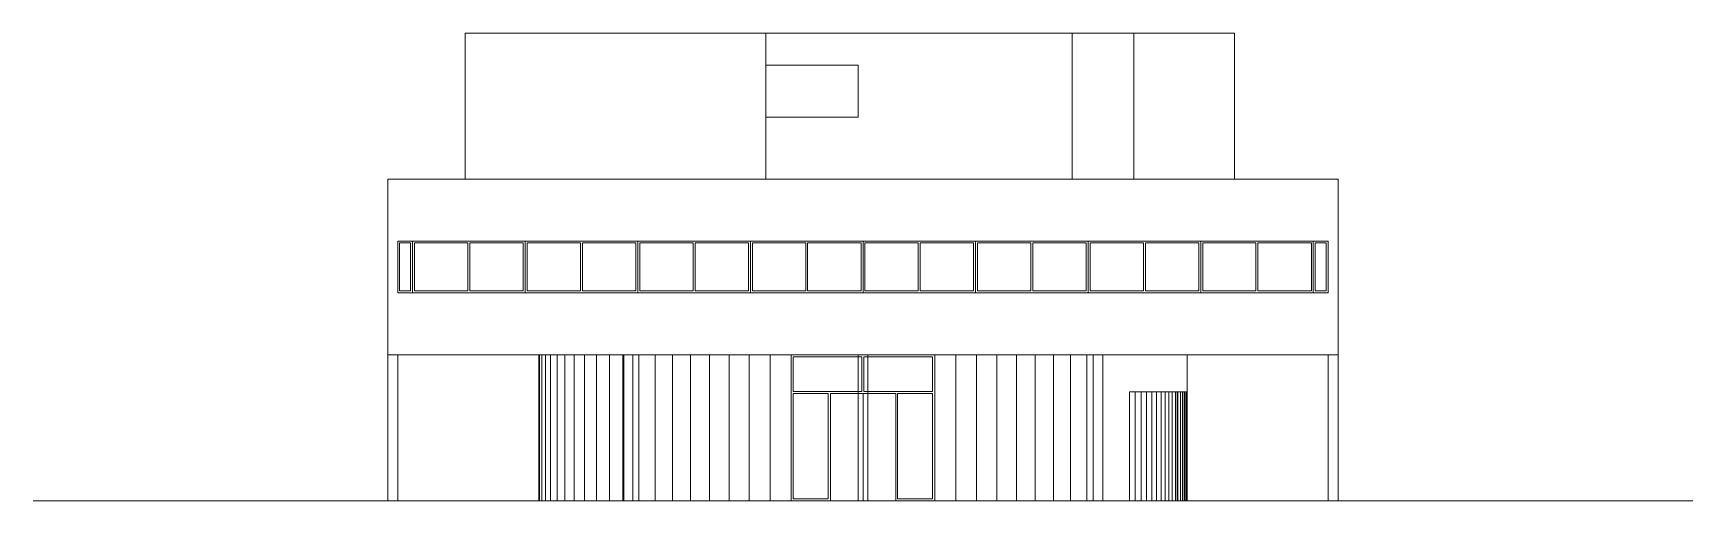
# Model space of a CAD drawing. Header units: metres. Extents: x -7.2 to 26.4, y 0 to 9.4.
import ezdxf

# ---------------------------------------------------------------- set-up
doc = ezdxf.new("R2010")
doc.units = ezdxf.units.M
doc.layers.add('ceco.net 273 Villa Savoye front view', color=7, linetype='Continuous', lineweight=15)

msp = doc.modelspace()

# ---------------------------------------------------------------- linework, layer by layer
at = {"layer": 'ceco.net 273 Villa Savoye front view'}
for p, q in [((19.197, 6.497), (0, 6.497)), ((0, 6.497), (0, 2.949)), ((19.197, 2.949), (19.197, 6.497)), ((18.998, 5.248), (0.199, 5.248)), ((0.199, 5.248), (0.199, 4.2)), ((18.998, 4.2), (18.998, 5.248)), ((0.199, 4.2), (18.998, 4.2)), ((0, 2.949), (19.197, 2.949)), ((0.199, 2.949), (0, 2.949)), ((0, 2.949), (0, 0)), ((0.199, 0), (0.199, 2.949)), ((3.048, 2.949), (3.048, 0)), ((3.065, 2.949), (3.065, 0)), ((3.109, 2.949), (3.109, 0)), ((3.183, 2.949), (3.183, 0)), ((3.285, 2.949), (3.285, 0)), ((3.418, 2.949), (3.418, 0)), ((3.576, 2.949), (3.576, 0)), ((3.762, 2.949), (3.762, 0)), ((3.976, 2.949), (3.976, 0)), ((4.215, 2.949), (4.215, 0)), ((4.478, 2.949), (4.478, 0)), ((4.949, 2.949), (4.75, 2.949)), ((4.75, 2.949), (4.75, 0)), ((4.765, 2.949), (4.765, 0)), ((4.949, 0), (4.949, 2.949)), ((5.074, 2.949), (5.074, 0)), ((5.402, 2.949), (5.402, 0)), ((5.75, 2.949), (5.75, 0)), ((6.115, 2.949), (6.115, 0)), ((6.497, 2.949), (6.497, 0)), ((6.894, 2.949), (6.894, 0)), ((7.302, 2.949), (7.302, 0)), ((7.722, 2.949), (7.722, 0)), ((8.149, 2.949), (8.149, 0)), ((9.699, 2.949), (9.5, 2.949)), ((9.5, 2.949), (9.5, 0)), ((9.699, 0), (9.699, 2.949)), ((11.048, 2.949), (11.048, 0)), ((11.476, 2.949), (11.476, 0)), ((11.895, 2.949), (11.895, 0)), ((12.302, 2.949), (12.302, 0)), ((12.698, 2.949), (12.698, 0)), ((13.08, 2.949), (13.08, 0)), ((13.445, 2.949), (13.445, 0)), ((13.794, 2.949), (13.794, 0)), ((14.124, 2.949), (14.124, 0)), ((14.447, 2.949), (14.248, 2.949)), ((14.248, 2.949), (14.248, 0)), ((14.447, 0), (14.447, 2.949)), ((16.147, 2.949), (16.147, 0)), ((19.197, 2.949), (18.998, 2.949)), ((18.998, 2.949), (18.998, 0)), ((19.197, 0), (19.197, 2.949)), ((9.6, 2.169), (8.94, 2.169)), ((8.94, 2.169), (8.94, 0)), ((9.6, 0), (9.6, 2.169)), ((10.26, 2.169), (9.6, 2.169)), ((9.6, 2.169), (9.6, 0)), ((10.26, 0), (10.26, 2.169)), ((16.147, 2.2), (14.981, 2.2)), ((14.981, 2.2), (14.981, 0)), ((15.101, 2.2), (15.101, 0)), ((15.219, 2.2), (15.219, 0)), ((15.327, 2.2), (15.327, 0)), ((15.433, 2.2), (15.433, 0)), ((15.526, 2.2), (15.526, 0)), ((15.62, 2.2), (15.62, 0)), ((15.701, 2.2), (15.701, 0)), ((15.779, 2.2), (15.779, 0)), ((15.846, 2.2), (15.846, 0)), ((15.91, 2.2), (15.91, 0)), ((16.147, 2.2), (15.948, 2.2)), ((15.948, 2.2), (15.948, 0)), ((15.962, 2.2), (15.962, 0)), ((16.014, 2.2), (16.014, 0)), ((16.051, 2.2), (16.051, 0)), ((16.089, 2.2), (16.089, 0)), ((16.109, 2.2), (16.109, 0)), ((16.132, 2.2), (16.132, 0)), ((16.141, 2.2), (16.141, 0)), ((16.147, 0), (16.147, 2.2)), ((16.147, 2.2), (16.147, 0)), ((16.147, 2.2), (16.147, 0)), ((0, 0), (0.199, 0)), ((9.5, 0), (9.699, 0)), ((14.248, 0), (14.447, 0)), ((15.948, 0), (16.147, 0)), ((18.998, 0), (19.197, 0))]:
    msp.add_line(p, q, dxfattribs=at)
at = {"layer": 'ceco.net 273 Villa Savoye front view', "linetype": 'Continuous'}
msp.add_line((-7.164, 0), (26.364, 0), dxfattribs=at)
at = {"layer": 'ceco.net 273 Villa Savoye front view', "flags": 128}
for points in [[(7.635, 6.497), (7.635, 9.446), (1.565, 9.446), (1.565, 6.497), (7.635, 6.497)], [(13.827, 6.497), (13.827, 9.446), (7.635, 9.446), (7.635, 6.497), (13.827, 6.497)], [(15.068, 6.497), (15.068, 9.446), (13.827, 9.446), (13.827, 6.497), (15.068, 6.497)], [(17.106, 6.497), (17.106, 9.446), (15.068, 9.446), (15.068, 6.497), (17.106, 6.497)], [(9.5, 7.747), (9.5, 8.797), (7.635, 8.797), (7.635, 7.747), (9.5, 7.747)], [(0.5, 4.2), (0.5, 5.248), (0.199, 5.248), (0.199, 4.2), (0.5, 4.2)], [(0.459, 4.24), (0.459, 5.209), (0.239, 5.209), (0.239, 4.24), (0.459, 4.24)], [(2.774, 4.2), (0.5, 4.2), (0.5, 5.248), (2.774, 5.248), (2.774, 4.2)], [(2.774, 4.2), (2.774, 5.248), (0.5, 5.248), (0.5, 4.2), (2.774, 4.2)], [(0.54, 4.24), (1.617, 4.24), (1.617, 5.209), (0.54, 5.209), (0.54, 4.24)], [(2.735, 5.209), (1.656, 5.209), (1.656, 4.24), (2.735, 4.24), (2.735, 5.209)], [(5.049, 4.2), (2.774, 4.2), (2.774, 5.248), (5.049, 5.248), (5.049, 4.2)], [(5.049, 4.2), (5.049, 5.248), (2.774, 5.248), (2.774, 4.2), (5.049, 4.2)], [(2.814, 4.24), (3.891, 4.24), (3.891, 5.209), (2.814, 5.209), (2.814, 4.24)], [(5.009, 5.209), (3.932, 5.209), (3.932, 4.24), (5.009, 4.24), (5.009, 5.209)], [(7.325, 4.2), (5.049, 4.2), (5.049, 5.248), (7.325, 5.248), (7.325, 4.2)], [(7.325, 4.2), (7.325, 5.248), (5.049, 5.248), (5.049, 4.2), (7.325, 4.2)], [(5.088, 4.24), (6.167, 4.24), (6.167, 5.209), (5.088, 5.209), (5.088, 4.24)], [(7.284, 5.209), (6.207, 5.209), (6.207, 4.24), (7.284, 4.24), (7.284, 5.209)], [(9.6, 4.2), (7.325, 4.2), (7.325, 5.248), (9.6, 5.248), (9.6, 4.2)], [(9.6, 4.2), (9.6, 5.248), (7.325, 5.248), (7.325, 4.2), (9.6, 4.2)], [(7.365, 4.24), (8.442, 4.24), (8.442, 5.209), (7.365, 5.209), (7.365, 4.24)], [(9.56, 5.209), (8.481, 5.209), (8.481, 4.24), (9.56, 4.24), (9.56, 5.209)], [(11.872, 4.2), (9.6, 4.2), (9.6, 5.248), (11.872, 5.248), (11.872, 4.2)], [(11.872, 4.2), (11.872, 5.248), (9.6, 5.248), (9.6, 4.2), (11.872, 4.2)], [(9.639, 4.24), (10.714, 4.24), (10.714, 5.209), (9.639, 5.209), (9.639, 4.24)], [(11.833, 5.209), (10.756, 5.209), (10.756, 4.24), (11.833, 4.24), (11.833, 5.209)], [(14.146, 4.2), (11.872, 4.2), (11.872, 5.248), (14.146, 5.248), (14.146, 4.2)], [(14.146, 4.2), (14.146, 5.248), (11.872, 5.248), (11.872, 4.2), (14.146, 4.2)], [(11.911, 4.24), (12.99, 4.24), (12.99, 5.209), (11.911, 5.209), (11.911, 4.24)], [(14.107, 5.209), (13.03, 5.209), (13.03, 4.24), (14.107, 4.24), (14.107, 5.209)], [(16.423, 4.2), (14.146, 4.2), (14.146, 5.248), (16.423, 5.248), (16.423, 4.2)], [(16.423, 4.2), (16.423, 5.248), (14.146, 5.248), (14.146, 4.2), (16.423, 4.2)], [(14.188, 4.24), (15.265, 4.24), (15.265, 5.209), (14.188, 5.209), (14.188, 4.24)], [(16.381, 5.209), (15.304, 5.209), (15.304, 4.24), (16.381, 4.24), (16.381, 5.209)], [(18.697, 4.2), (16.423, 4.2), (16.423, 5.248), (18.697, 5.248), (18.697, 4.2)], [(18.697, 4.2), (18.697, 5.248), (16.423, 5.248), (16.423, 4.2), (18.697, 4.2)], [(16.462, 4.24), (17.539, 4.24), (17.539, 5.209), (16.462, 5.209), (16.462, 4.24)], [(18.658, 5.209), (17.579, 5.209), (17.579, 4.24), (18.658, 4.24), (18.658, 5.209)], [(18.998, 4.2), (18.998, 5.248), (18.697, 5.248), (18.697, 4.2), (18.998, 4.2)], [(18.957, 4.24), (18.957, 5.209), (18.737, 5.209), (18.737, 4.24), (18.957, 4.24)], [(11.048, 2.169), (11.048, 0.039), (11.048, 0), (11.007, 0), (10.299, 0), (10.26, 0), (10.26, 0.039), (10.26, 2.169), (9.618, 2.169), (9.579, 2.169), (8.94, 2.169), (8.94, 0.039), (8.94, 0), (8.898, 0), (8.543, 0), (8.189, 0), (8.149, 0), (8.149, 0.039), (8.149, 2.169), (8.149, 2.21), (8.149, 2.949), (8.543, 2.949), (10.314, 2.949), (11.048, 2.949), (11.048, 2.21), (11.048, 2.169)], [(9.579, 2.909), (8.543, 2.909), (8.189, 2.909), (8.189, 2.21), (8.543, 2.21), (9.579, 2.21), (9.579, 2.909)], [(11.007, 2.909), (10.314, 2.909), (9.618, 2.909), (9.618, 2.21), (10.314, 2.21), (11.007, 2.21), (11.007, 2.909)], [(8.898, 2.169), (8.543, 2.169), (8.189, 2.169), (8.189, 0.039), (8.543, 0.039), (8.898, 0.039), (8.898, 2.169)], [(10.314, 2.169), (10.299, 2.169), (10.299, 0.039), (11.007, 0.039), (11.007, 2.169), (10.314, 2.169)]]:
    msp.add_lwpolyline(points, dxfattribs=at)

doc.saveas('drawing.dxf')
